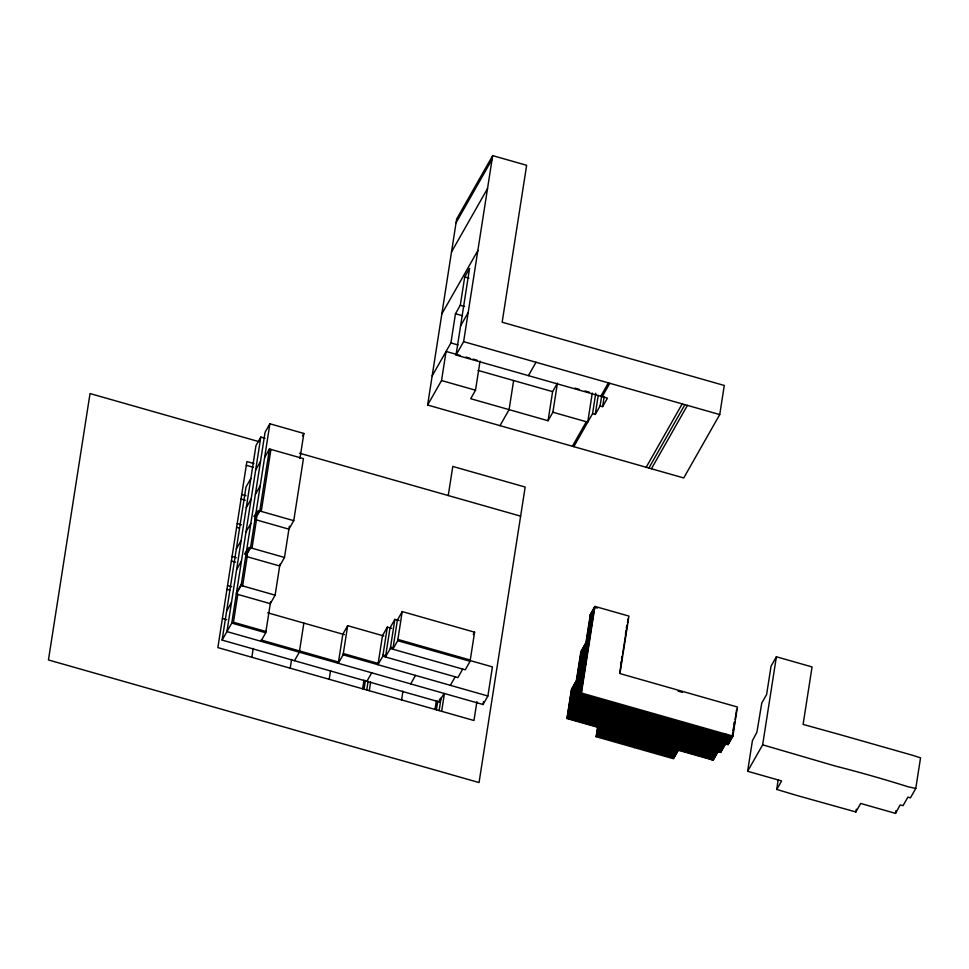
<?xml version="1.0" encoding="UTF-8"?>
<svg xmlns="http://www.w3.org/2000/svg" width="969" height="969" viewBox="0 0 969 969"><rect width="100%" height="100%" fill="white"/><g stroke="black" fill="none" stroke-linecap="round" stroke-linejoin="round"><path stroke-width="1.45" d="M776.775 789.444L781.608 780.941L747.632 771.263L752.404 740.704L756.922 732.176L761.779 703.022L766.612 694.519L771.033 666.212L776.387 656.776L812.07 666.938L803.095 724.412L840.656 734.817A1298.932 8.6 16 0 0 913.04 755.42L920.55 757.855L915.778 788.427L910.424 797.862L907.892 797.136L903.06 805.639L900.14 804.973L895.526 813.379L860.69 803.458L855.857 811.961L796.748 795.428L776.775 789.444L778.131 779.754M747.632 771.263L762.651 744.822L776.387 656.776M444.081 693.416L439.248 701.919L222.107 640.097L246.005 486.971L250.838 478.468M222.107 640.097L231.773 623.091L260.806 437.067L265.058 438.267M279.956 564.152L275.123 595.16L270.29 603.663L236.315 593.985L241.148 585.482L265.058 432.283L269.891 423.78L303.854 433.458L299.942 458.555M247.458 554.898L242.625 585.906L241.342 584.21L236.509 592.713L237.793 594.409L233.444 622.243L265.942 631.497M289.38 526.215L284.498 557.478L279.678 565.981L245.702 556.303L250.523 547.8L269.891 423.78M252.001 548.224L256.615 518.694M259.777 510.99L269.455 448.986L303.43 458.652L293.752 520.668L288.919 529.171L254.944 519.493L259.777 510.99L255.368 516.792M261.255 511.414L270.932 449.398M251.831 657.273L253.212 648.406M338.496 662.033L261.109 640L260.915 641.272L265.748 632.769L270.581 601.761M290.228 668.198L291.596 659.465M303.866 623.091L299.324 652.198L294.491 660.701M329.206 679.293L330.562 670.56M347.665 625.683L342.832 634.186L338.29 663.293L343.123 654.79L347.665 625.683L383.857 635.991M362.612 688.814L363.981 680.081M364.041 689.213L365.41 680.48M366.742 689.989L368.111 681.255M369.274 690.703L370.642 681.97M387.334 627.1L382.513 635.603L377.958 664.71L382.791 656.207L387.334 627.1L391.682 628.336M427.62 405.042L456.653 219.006L492.664 155.621L526.639 165.299L502.148 322.217L724.291 385.468L719.737 414.575L683.739 477.959L427.62 405.042L441.537 380.538L446.079 351.432L460.239 355.466M394.868 619.373L390.035 627.876L385.492 656.982L390.325 648.479L394.868 619.373L399.216 620.608M402.232 611.584L397.399 620.087L392.857 649.194L397.69 640.691L402.232 611.584L474.604 632.2L470.062 661.306L465.241 669.809L390.325 648.479M432.162 375.936L450.912 342.929L455.466 313.75L460.299 305.247L464.72 276.94L469.541 268.437L456.036 355.029L607.454 398.138L602.621 406.641L600.09 405.926L595.269 414.429L592.568 413.654L573.818 446.661M401.59 699.909L402.947 691.176M456.036 355.029L463.63 341.657L492.664 155.621M448.247 495.547L452.789 466.44L525.174 487.044L479.049 782.552L48.45 659.962L90.032 393.559L258.784 441.598M548.066 420.74L552.609 391.633L557.429 383.13L552.887 412.237L548.066 420.74L470.68 398.707L475.513 390.204L480.055 361.098M434.996 709.417L436.353 700.684M436.425 709.829L437.794 701.096M439.248 701.919L439.708 699.012M439.127 710.592L441.174 697.498M441.658 711.319L444.383 693.852M513.631 380.538L509.088 409.645L500.004 425.645M476.918 701.592L473.962 720.512L217.855 647.595L246.889 461.571L253.963 463.582M260.806 437.067L255.973 445.57L226.94 631.594L483.059 704.511L483.507 701.604M483.059 704.511L487.879 696.008L492.434 666.902L469.262 660.313M592.277 393.051L587.735 422.157L552.887 412.237M592.568 413.654L595.741 393.281M595.269 414.429L598.212 395.509M600.09 405.926L601.688 395.74M602.621 406.641L604.208 396.454M727.634 734.635L713.136 760.144L678.3 750.224L673.467 758.727L596.092 736.694L600.925 728.191L566.95 718.526L571.492 689.419L585.979 663.91M571.71 689.02L567.168 718.126L713.366 759.757L713.814 756.837M572.17 688.22L567.628 717.326L713.826 758.945M572.631 687.409L568.088 716.515L714.286 758.133M573.091 686.597L568.549 715.703L714.734 757.322M573.551 685.786L569.009 714.892L715.195 756.523M574.011 684.986L569.469 714.092L715.655 755.711L716.115 752.804M574.472 684.175L569.929 713.281L716.115 754.899M574.932 683.363L570.39 712.469L716.576 754.088L717.036 751.181M575.38 682.551L570.838 711.658L717.036 753.288M575.84 681.752L571.298 710.858L717.496 752.477M581.315 650.95L572.219 709.235L721.118 751.629L721.566 748.722M581.775 650.151L572.679 708.424L721.578 750.818L722.026 747.911M582.236 649.339L573.139 707.624L722.038 750.018M582.696 648.527L573.6 706.813L722.499 749.207M583.156 647.716L574.06 706.001L722.959 748.395M583.617 646.917L574.52 705.19L723.407 747.584M584.077 646.105L574.98 704.39L723.867 746.784M584.537 645.293L575.441 703.579L724.327 745.973L724.788 743.053M584.997 644.482L575.901 702.767L724.788 745.161M585.446 643.682L576.349 701.956L725.248 744.349M590.327 614.564L576.809 701.156L728.24 744.265M590.787 613.752L577.27 700.345L728.7 743.453M591.247 612.941L577.73 699.533L729.16 742.654M591.708 612.142L578.19 698.722L729.621 741.842M592.168 611.33L578.65 697.922L730.069 741.031M592.628 610.518L579.111 697.111L730.529 740.219M593.089 609.707L579.571 696.299L730.989 739.42L731.45 736.501M593.549 608.907L580.031 695.488L731.45 738.608M593.997 608.096L580.492 694.688L731.91 737.797L732.588 733.436M566.95 718.526L581.436 693.017L594.954 606.424L628.929 616.09L619.954 673.576L737.409 707.019L732.867 736.125L728.034 744.628L725.502 743.901L720.67 752.404L571.758 710.047L580.879 651.737L585.7 643.234M596.092 736.694L597.679 726.508M598.139 725.696L596.553 735.883L673.927 757.915L674.388 755.008M598.37 726.35L597.013 735.083L674.388 757.104M598.6 726.992L597.473 734.272L674.848 756.304M598.842 727.646L597.934 733.46L675.308 755.493M599.302 726.835L598.394 732.649L675.768 754.681L676.217 751.774M599.532 727.477L598.842 731.849L676.229 753.87M599.993 726.665L599.302 731.038L676.689 753.07L677.137 750.151M600.223 727.319L599.763 730.226L677.149 752.259M600.683 726.508L600.223 729.415L677.597 751.447M620.62 664.94L621.081 661.984M621.541 659.041L622.001 656.086M625.441 633.98L625.901 631.037M626.362 628.082L626.822 625.138M619.7 672.971L622.219 656.752M622.679 653.809L627.052 625.804M627.512 622.861L628.203 618.428M728.034 744.628L728.688 741.358M733.048 730.517L733.497 727.61M733.957 724.703L734.405 721.784M734.647 722.438L732.37 736.985L580.952 693.877L594.457 607.284L597.292 608.096M735.096 719.519L736.682 709.332M855.857 811.961L856.317 809.212M895.526 813.379L895.986 810.629M255.671 469.965L260.504 461.462M264.622 457.489L269.455 448.986M246.296 507.574L251.128 499.071M255.38 494.299L260.201 485.796M236.327 548.975L241.16 540.472M245.993 531.969L250.826 523.466M302.485 435.88L303.854 433.458M236.618 569.578L241.451 561.075M226.649 610.991L231.482 602.488M456.072 222.737L492.082 159.352M451.518 251.916L487.528 188.531M441.84 313.92L477.85 250.535M460.578 325.923L468.172 312.551M528.408 375.633L536.014 362.261M366.876 681.316L371.708 672.813M410.674 683.908L415.507 675.405M572.376 446.261L586.306 421.757M600.792 396.248L608.387 382.864M602.221 396.648L609.816 383.276M473.235 634.622L474.604 632.2M450.343 685.325L455.176 676.822M462.71 669.082L457.877 677.585L382.791 656.207M646.19 467.276L682.2 403.879M648.891 468.039L684.901 404.654M651.422 468.766L687.433 405.369M590.121 614.927L594.954 606.424M634.501 747.632L653.821 713.62M711.706 759.732L726.205 734.223M245.981 554.474L250.523 547.8M915.778 788.427L908.147 786.792A1298.932 1210.875 -11.1 0 0 835.762 766.176L762.651 744.822M464.72 276.94L468.96 278.151M460.299 305.247L464.539 306.458M455.466 313.75L462.54 315.761M463.63 341.657L719.737 414.575M450.912 342.929L457.986 344.94M465.895 357.077L470.147 358.276M472.981 359.087L477.22 360.298M574.859 388.097L579.22 389.332M585.034 390.991L589.394 392.227M478.068 370.412L552.609 391.633M441.537 380.538L475.513 390.204M299.518 453.201L520.632 516.15M246.308 465.29L253.381 467.312M241.753 494.469L245.993 495.68M241.039 498.999L245.29 500.21M293.752 520.668L258.299 510.566L253.89 516.38L256.846 517.216M237.211 523.575L241.451 524.786M236.63 527.306L239.452 528.105M284.498 557.478L249.057 547.376L244.503 554.05L246.477 554.619M232.075 556.472L236.315 557.684M231.361 561.003L235.612 562.214M678.143 691.151L682.479 692.387M241.148 585.482L275.123 595.16M227.533 585.579L231.773 586.79M226.952 589.309L229.774 590.121M397.884 639.431L470.268 660.034M397.69 640.691L470.062 661.306M581.436 693.017L732.867 736.125M390.519 647.207L393.051 647.934M267.674 612.796L344.395 634.634M382.997 654.947L385.698 655.71M717.968 751.641L720.67 752.404M222.398 618.488L226.734 619.724M343.317 653.53L378.164 663.45M231.773 623.091L265.748 632.769M343.123 654.79L487.879 696.008M600.683 728.615L678.058 750.636"/></g></svg>
